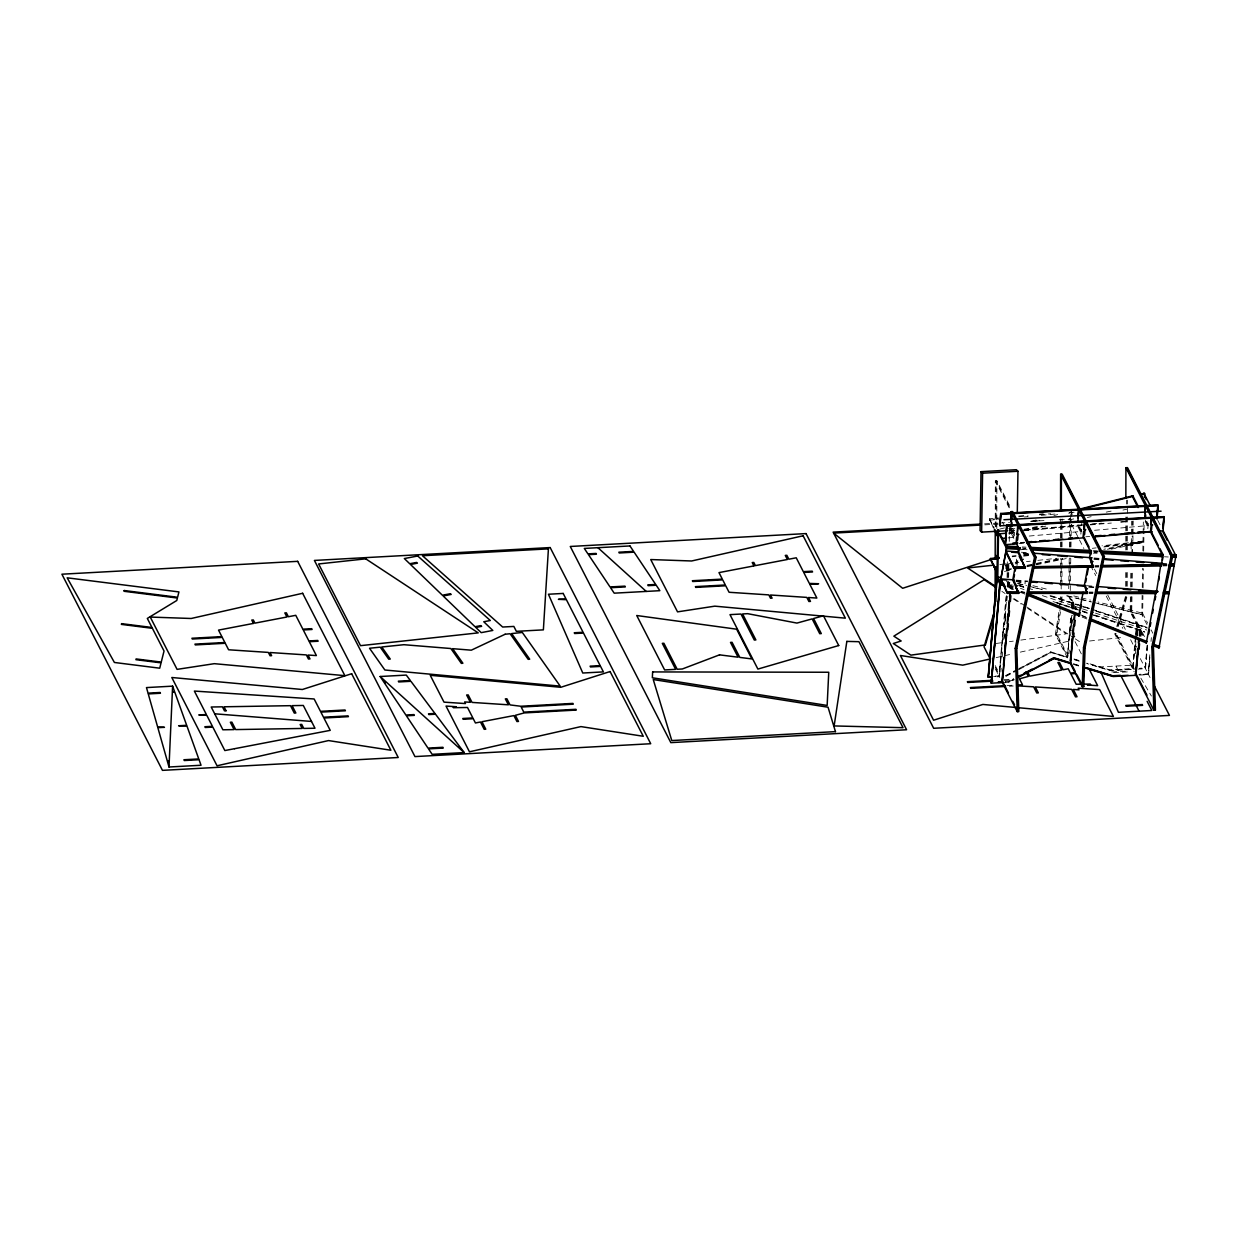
<?xml version="1.0" encoding="UTF-8"?>
<svg xmlns="http://www.w3.org/2000/svg" width="1238" height="1238" viewBox="0 0 1238 1238"><rect width="100%" height="100%" fill="white"/><g stroke="black" fill="none" stroke-linecap="round" stroke-linejoin="round"><path stroke-width="0.75" stroke-dasharray="5 3.75" d="M995.244 526.8L995.321 480.886L996.9 480.808L1010.657 507.657L1009.094 507.75L995.321 480.886M996.017 526.769L996.11 480.855L1009.868 507.704M996.807 528.626L996.9 480.808M1059.496 608.09L1060.393 596.731M1060.409 585.264L1060.44 569.96M1060.44 568.041L1060.455 558.477M1060.486 546.995L1060.517 525.949M1060.517 524.045L1060.533 518.304M1061.167 602.442L1061.167 596.701M1061.183 589.04L1061.198 583.299M1061.198 581.396L1061.229 566.091M1061.229 564.172L1061.245 558.431M1061.26 546.964L1061.306 522.08M1061.956 596.654L1061.941 602.395L1060.378 602.473M1061.987 585.172L1062.003 569.867M1062.018 567.963L1062.034 558.384M1062.049 546.917L1062.096 525.871M1062.096 523.953L1062.111 518.211M1125.682 586.317L1125.713 569.109M1125.76 549.981L1125.791 532.758M1125.791 530.839L1125.822 515.55M1126.472 586.286L1126.503 569.062M1126.549 549.935L1126.58 532.711M1126.58 530.808L1126.611 515.503M1126.626 504.021L1126.642 500.198M1127.261 586.239L1127.292 569.016M1127.323 549.889L1127.354 532.68M1127.369 530.762L1127.416 505.893M1127.416 503.974L1127.416 500.152M1007.082 577.589L1007.19 570.857L1005.612 567.793M1007.33 561.835L1007.221 569.232L1008.784 569.155L1008.877 563.6M1007.871 577.542L1007.98 570.811L1004.838 564.683M1007.995 569.186L1008.088 563.646M1008.645 577.496L1008.753 570.764L1005.612 564.636M1009.249 541.377L1009.357 533.965M1009.388 532.355L1009.481 526.815M1013.814 538.437L1010.765 532.464L1010.827 528.069M1011.539 532.417L1011.616 528.022M1013.86 535.358L1012.328 532.386L1012.405 527.976M1068.719 588.7L1068.812 582.928M1068.843 580.993L1069.106 565.611M1069.137 563.677L1069.23 557.92M1069.4 547.041L1069.555 537.772M1069.586 535.93L1069.833 521.121M1069.57 584.8L1069.818 569.418M1069.849 567.484L1070.003 557.874M1070.189 546.995L1070.282 541.439M1070.313 539.582L1070.545 524.773M1070.638 519.449L1070.746 512.965M1070.266 590.541L1070.39 582.835M1070.421 580.916L1070.669 565.518M1070.7 563.6L1070.793 557.827M1070.978 546.948L1071.133 537.694M1071.149 535.837L1071.334 524.726M1071.551 511.294L1071.427 519.403L1069.849 519.496M1135.509 635.311L1136.499 624.2L1130.17 611.835L1130.418 596.561M1130.573 586.998L1130.851 569.805M1131.192 548.79L1130.867 542.507L1102.068 545.803M1132.987 535.853L1132.863 543.265L1131.284 543.343L1131.408 535.946M1131.439 534.089L1131.656 521.136M1131.207 596.515L1130.959 611.804L1140.306 630.034L1139.811 635.589M1131.362 586.967L1131.64 569.759M1131.888 554.485L1132.197 535.899M1132.228 534.042L1132.43 521.09M1137.088 635.218L1138.078 624.107L1131.733 611.758L1131.996 596.468M1132.151 586.92L1132.43 569.728M1132.677 554.438L1132.383 542.337L1143.076 541.114L1103.77 549.316M1133.018 534.011L1133.219 521.043M1146.961 624.556L1141.823 614.528L1142.132 595.246M1142.256 587.539L1142.581 568.257M1142.86 550.91L1143.107 535.481M1143.138 533.563L1143.339 521.987M1098.06 603.726L1142.643 614.899L1142.953 595.617M1143.076 587.911L1143.386 568.629M1143.68 551.281L1143.989 532M1144.02 530.081L1144.144 522.374M1009.651 534.321L1009.728 532.897M993.48 528.208L989.502 518.784L998.493 517.948M1005.999 596.685L998.927 675.917L995.259 676.118M1006.571 595.586L999.329 676.706L993.835 677M1007.423 586.147L1007.747 582.371L1009.326 582.293L1011.941 587.385L1010.363 587.477L1007.747 582.371M1006.293 602.302L1004.328 629.492M1006.448 600.415L1006.788 596.639M1007.639 587.199L1008.134 581.551M1005.179 620.068L1005.844 612.516M1006.85 601.204L1007.361 595.54M1008.212 586.1L1008.537 582.324M1000.846 672.064L1001.186 668.288M1002.192 656.96L1002.857 649.424M1003.709 639.984L1004.374 632.448M1005.395 621.12L1005.89 615.456M1008.413 587.168L1008.924 581.504M1004.08 638.499L1004.745 630.947M1008.985 586.054L1009.326 582.293M1014.216 535.884L1014.556 532.108M1019.385 669.309L1051.139 652.627L1067.512 657.626L1070.793 615.549M1071.443 608.322L1071.922 602.891L1068.595 596.391L1070.174 596.314L1073.501 602.813L1073.021 608.229M1067.512 657.626L1071.195 616.338M1072.015 607.285L1072.325 603.68L1073.903 603.587L1076.518 608.694L1074.94 608.771L1072.325 603.68M1071.582 615.503L1070.7 630.746L1071.18 625.329M1072.232 608.276L1072.712 602.844M1071.334 623.519L1071.984 616.292M1072.634 609.065L1073.114 603.633M1068.967 653.664L1069.292 650.012M1070.591 635.404L1070.916 631.751M1071.566 624.494L1072.371 615.456M1072.123 623.472L1072.448 619.867M1073.423 609.019L1073.903 603.587M1080.851 534.135L1081.935 522.034M1135.354 637.152L1132.538 668.628L1109.743 669.866L1086.515 662.779M1135.911 636.084L1132.94 669.418L1110.146 670.656L1086.918 663.553M1136.082 634.243L1136.902 624.989L1138.48 624.896L1141.096 630.003L1140.6 635.558M1135.803 640.82L1135.71 647.149M1135.973 638.963L1137.289 624.153M1136.871 634.196L1137.691 624.942M1135.432 653.726L1135.927 648.186M1137.49 636.007L1138.48 624.896M1147.827 528.611L1148.322 522.978M1139.022 635.636L1139.517 630.08L1136.902 624.989M1139.424 636.425L1139.919 630.869L1141.498 630.776L1144.655 636.966M1140.213 636.378L1140.709 630.823L1143.076 635.465M1141.003 636.332L1141.498 630.776M1147.146 645.075L1145.119 667.947L1139.61 668.241M1147.347 645.462L1145.32 668.334L1139.811 668.628M1147.549 645.849L1145.521 668.721L1138.186 669.124M1149.823 654.763L1148.137 673.828L1138.96 674.323M1151.015 641.423L1151.355 637.616M1149.854 657.069L1148.338 674.215L1139.161 674.725M1149.715 661.262L1148.539 674.617L1137.536 675.205M1067.496 657.92L1055.395 634.305L1059.202 609.963M1060.579 606.171L1056.169 634.258L1067.419 656.202M1068.208 656.155L1056.958 634.212L1060.486 611.758M1013.241 585.76L1012.669 588.808L1011.106 588.901L1011.957 584.305M1015.717 564.033L1016.708 558.694M1012.452 585.791L1011.554 588.22M1016.491 563.986L1017.156 560.443M1016.955 565.72L1017.946 560.396M1116.738 626.505L1125.667 595.896L1127.245 595.803L1118.316 626.428M1117.527 626.459L1126.456 595.849M1093.525 602.411L1141.823 614.528L1142.535 613.181L1097.967 601.993M1005.612 675.561L1017.311 669.402M1018.982 668.535L1050.737 651.853L1067.11 656.852M1005.813 675.948L1014.17 671.553M1015.841 670.687L1050.938 652.24L1067.311 657.239L1069.709 630.405L1071.288 630.312M1006.014 676.335L1017.713 670.191M1005.225 681.627L1008.63 681.442L1013.643 678.811M1013.845 679.198L1008.831 681.829L1005.426 682.014M1003.925 682.509L1009.032 682.231L1014.046 679.585M1020.777 549.904L1026.225 548.125M999.608 529.137L1005.225 527.728M1031.254 521.213L1037.057 519.759M1053.925 515.55L1057.67 514.606M1032.26 521.554L1037.877 520.146M1034.937 521.693L1042.442 519.821M1068.704 513.259L1072.448 512.315M996.188 657.595L1012.901 653.819M1020.329 652.132L1068.642 641.207M1008.939 532.433L1014.541 531.257M1023.903 529.307L1038.883 526.181M1068.812 519.945L1074.429 518.768M1106.246 512.13L1111.863 510.954M1008.877 533.145L1014.479 531.969M1023.841 530.019L1042.551 526.119M1008.8 533.857L1014.417 532.68M1023.78 530.731L1046.234 526.042M1087.397 517.453L1091.142 516.679M1122.959 510.041L1126.704 509.267M1006.463 569.619L1012.08 568.459M1027.045 565.333L1034.535 563.77M1036.407 563.383L1058.861 558.694M1006.401 570.331L1012.019 569.171M1026.983 566.045L1034.473 564.482M1036.345 564.095L1062.544 558.617M1094.346 551.978L1098.091 551.204M1107.453 549.254L1143.014 541.826L1103.925 546.283M1004.467 571.43L1011.941 569.882M1026.921 566.756L1034.411 565.193M1036.283 564.807L1066.212 558.555M1094.284 552.69L1098.029 551.916M1111.136 549.177L1142.937 542.538L1132.259 543.761M996.188 643.466L1001.867 642.677M1009.45 641.64L1013.241 641.129M1020.824 640.092L1066.305 633.856L1027.648 608.369M1012.22 556.032L1016.073 555.599M1023.749 554.732L1029.505 554.067M1012.158 556.744L1015.996 556.311M1023.687 555.444L1031.362 554.562M1023.625 556.156L1031.3 555.274M1092.334 548.31L1096.172 547.877M1103.863 546.995L1130.727 543.931M999.871 564.497L1013.164 563.058M1015.067 562.841L1018.859 562.439M1026.457 561.603L1030.248 561.201M1037.846 560.365L1056.834 558.307M1089.533 641.021L1123.423 637.338M1018.781 516.045L1026.302 515.333M1039.471 514.095L1043.232 513.739M998.432 518.66L989.441 519.496L993.541 527.496M1018.719 516.757L1028.128 515.875M1039.409 514.807L1050.706 513.755M989.379 520.208L998.37 519.372M1024.29 516.927L1028.051 516.586M1041.235 515.348L1056.277 513.94M1069.121 512.733L1074.754 512.207M1025.157 529.849L1082.352 524.788M1091.885 523.953L1101.418 523.117M1025.358 530.235L1082.554 525.191M1090.183 524.51L1107.329 522.993M1120.684 521.817L1124.491 521.492M1023.656 530.793L1080.851 525.748M1090.384 524.912L1111.353 523.055M1120.885 522.219L1128.514 521.538M1008.026 537.911L1013.798 537.4M1029.18 536.054L1081.099 531.473L1077.648 524.757M1094.547 530.282L1148.384 525.531M1020.452 542.554L1024.306 542.213M1085.834 536.797L1089.672 536.456M1020.654 542.956L1024.507 542.615M1018.936 543.513L1024.708 543.002M984.55 523.86L997.967 523.117M999.886 523.024L1009.465 522.498M1030.558 521.337L1043.974 520.61M1059.31 519.774L1068.889 519.248M984.829 524.85L998.23 524.123M1008.753 528.549L1010.316 528.456M1009.837 528.936L1015.423 528.626M1077.091 525.237L1078.654 525.144M1009.558 530.591L1015.145 530.297M1010.765 532.464L1012.328 532.386M1131.269 544.968L1132.832 544.89M1007.19 570.857L1008.753 570.764M1071.922 602.891L1073.501 602.813M1075.342 609.56L1076.921 609.483M1130.17 611.835L1131.733 611.758M1004.714 628.672L1003.136 628.749L1003.538 629.538M1004.916 629.059L1003.337 629.152L999.128 676.319L993.634 676.613M1136.499 624.2L1138.078 624.107M1071.087 629.925L1069.508 630.003L1071.489 630.715M1055.395 634.305L1056.958 634.212M1139.517 630.08L1141.096 630.003M1116.212 633.624L1114.633 633.717L1134.24 671.955M1136.097 646.329L1134.519 646.406L1136.499 647.118M1136.298 646.716L1134.72 646.809L1132.739 669.015L1109.944 670.269L1086.716 663.166M1098.694 667.019L1133.172 665.131M1111.678 671.955L1127.586 671.073L1127.988 671.863L1110.316 672.838M1004.033 679.677L1013.674 679.151M1004.436 680.467L1014.077 679.925M1007.051 685.558L1012.839 685.248M1009.372 686.239L1013.241 686.022M1095.119 565.642L1098.926 565.565M1163.209 564.497L1166.939 564.435M1095.057 566.354L1098.849 566.277M1163.147 565.209L1166.877 565.147M1094.996 567.066L1098.787 566.989M1163.086 565.921L1166.815 565.859M1020.483 591.95L1024.306 591.965M1089.208 592.058L1093.03 592.074M1020.422 592.662L1024.244 592.677M1089.146 592.77L1092.968 592.785M1089.069 593.482L1092.906 593.497M1022.232 546.948L1026.085 547.15M1093.402 550.616L1097.239 550.802M1022.17 548.047L1026.023 548.233M1093.34 551.699L1097.178 551.9M1022.108 549.455L1027.88 549.765M1093.262 553.123L1097.116 553.309M1164.432 556.775L1168.27 556.976M1021.335 552.21L1028.979 552.813M1094.052 557.951L1099.793 558.415M1162.931 563.398L1166.769 563.692M1023.176 553.077L1028.917 553.525M1093.99 558.663L1099.731 559.127M1162.869 564.11L1166.707 564.404M1023.114 553.788L1030.774 554.392M1093.928 559.375L1099.669 559.839M1162.807 564.822L1166.645 565.116M1016.166 580.096L1027.648 581.009M1086.964 585.682L1094.624 586.286M1016.104 580.808L1027.586 581.721M1088.821 586.549L1094.547 586.998M1016.027 581.52L1025.606 582.278M1088.744 587.261L1094.485 587.71M1016.228 581.489L1025.528 583.825M1032.956 585.682L1047.812 589.412M1073.81 595.927L1079.381 597.335M1081.238 597.799L1090.523 600.121M1017.373 583.299L1026.658 585.636M1028.515 586.1L1043.386 589.83M1067.527 595.88L1078.669 598.681M1080.526 599.146L1091.668 601.947M1018.193 583.686L1025.621 585.543M1033.049 587.416L1042.334 589.737M1066.491 595.803L1079.49 599.053M1081.347 599.532L1090.632 601.854M1073.996 658.956L1079.366 660.597M1074.197 659.343L1079.567 660.984M1074.398 659.73L1079.768 661.371M1073.439 663.738L1080.588 665.936M1073.64 664.141L1080.789 666.323M1073.841 664.527L1080.991 666.709M1018.704 585.032L1026.039 587.446M1027.865 588.05L1033.359 589.861M1051.666 595.911L1090.105 608.585M1091.931 609.189L1146.852 627.31M1018.905 585.419L1026.24 587.849M1050.025 595.695L1093.974 610.195M1095.8 610.798L1147.053 627.697M1006.293 581.597L1009.96 582.804M1019.106 585.822L1026.441 588.236M1050.226 596.082L1077.694 605.15M1079.521 605.753L1088.682 608.771M1096.001 611.185L1147.255 628.099M1007.608 584.135L1011.26 585.342M1020.422 588.375L1024.074 589.582M1042.381 595.617L1080.836 608.291M1082.662 608.91L1093.649 612.531M1095.475 613.135L1146.728 630.034M1007.082 586.085L1014.402 588.499M1056.509 602.395L1080.31 610.241M1082.136 610.845L1087.629 612.655M1094.949 615.069L1144.376 631.38M1009.109 587.075L1012.777 588.298M1053.043 601.575L1080.511 610.644M1082.337 611.247L1091.498 614.265M1093.324 614.868L1144.577 631.782M1009.31 587.477L1012.978 588.684M1056.912 603.185L1062.405 604.995M1064.231 605.599L1080.712 611.03M1082.538 611.634L1091.699 614.652M1093.525 615.255L1144.779 632.169M1007.825 585.589L1013.179 587.741M1081.068 615.023L1088.217 617.901M1007.175 585.853L1014.324 588.715M1021.458 591.594L1025.033 593.033M1082.213 616.013L1087.568 618.164M1008.893 587.648L1014.247 589.814M1021.396 592.677L1024.971 594.116M1082.151 617.097L1087.506 619.248M1141.823 614.528L1142.643 614.899M1014.216 598.681L1025.466 606.078M1027.076 607.131L1073.686 637.802M1075.296 638.87L1080.109 642.042M1001.882 591.362L1005.101 593.497M1013.148 598.805L1021.211 604.113M1010.239 527.187L1014.603 530.669M1140.848 678.145L1151.402 696.019M1157.747 520.254L1160.362 525.361M1146.775 521.384L1148.183 524.138M1145.274 520.068L1148.09 525.546M1145.196 521.477L1147.317 525.593M1132.383 542.337L1132.863 543.265M1130.867 542.507L1131.284 543.343M1142.535 613.181L1147.688 623.209M1151.108 629.894L1152.826 633.252M1139.919 630.869L1142.303 635.496M1081.873 531.427L1079.056 525.933L1077.493 526.011L1081.718 534.259M1070.777 511.34L1072.356 514.42M1070.003 518.304L1071.396 521.028M1069.214 518.335L1070.607 521.074M1071.535 524.417L1078.592 538.174M1079.474 539.907L1083.884 548.496M1094.469 569.155L1097.116 574.308M1107.7 594.967L1125.342 629.384M1130.634 639.706L1135.927 650.027M1140.337 658.631L1150.04 677.557M1090.539 565.426L1095.785 575.639M1106.246 596.066L1122.835 628.409M1117.063 635.295L1134.519 669.325M1115.423 633.67L1134.178 670.253M1115.933 666.075L1118.75 671.569M1069.384 596.345L1075.729 608.74M1075.079 641.64L1082.027 655.196M1009.465 528.363L1013.845 536.905M1002.563 522.188L1004.08 525.144M989.502 518.784L994.424 528.378M1005.751 563.213L1008.784 569.155M1050.737 651.853L1051.139 652.627M1012.669 588.808L1011.106 588.901M1007.809 580.901L1011.152 587.431M1008.63 681.442L1009.032 682.231M995.228 665.533L999.592 674.06M995.321 667.282L999.685 675.809M995.398 669.031L999.778 677.557M1131.083 542.956L1130.959 544.38L1132.538 544.302L1132.662 542.878L1131.083 542.956"/><path stroke-width="1.5" d="M995.104 601.42L995.166 566.973M995.182 559.328L995.228 530.638L997.642 535.481M995.878 601.374L995.956 566.942M995.956 559.282L995.971 555.46M1060.548 510.66L1060.626 474.309L1062.189 474.216L1104.42 556.605L1085.107 647.567L1083.776 686.533L1082.213 686.626L1070.096 662.995M1061.337 510.613L1061.399 474.262L1103.631 556.651L1084.318 647.613L1082.987 686.579L1076.936 674.756M1125.853 498.326L1125.915 467.716L1127.478 467.639L1172.726 555.908L1153.414 646.87L1155.425 710.132L1153.862 710.21L1135.107 673.627M1017.28 513.089L1017.961 471.276L1016.383 469.713L981.022 471.647L980.063 530.56L981.641 532.123L1007.686 530.7M981.641 532.123L982.601 473.21L981.022 471.647M997.735 529.601L996.946 578.177L988.125 676.907L991.793 676.706M998.555 529.972L997.766 578.564L996.946 578.177L997.658 576.831L1001.372 577.759M1001.511 680.962L1017.234 711.618L1018.812 711.541L1016.8 648.279L1036.113 557.317L1012.669 511.588L1011.106 511.665L1010.935 521.585L1011.709 512.872L1000.706 513.461L1000.087 525.81L1012.978 525.113M1144.562 497.305L1144.624 493.451L1140.059 494.008M1082.213 686.626L1083.529 647.66L1102.857 556.698L1060.626 474.309M169.002 767.003L172.608 686.146L146.471 687.585L148.049 693.141L160.042 692.491L160.445 693.265L148.266 693.93L157.628 726.892L164.468 727.325L157.845 727.696L167.207 760.658L168.492 761.385L167.424 761.447L169.002 767.003L201.036 765.254L199.055 759.73L184.292 760.534L183.889 759.745L198.761 758.94L186.969 726.102L178.612 725.747L186.675 725.313L174.883 692.475L173.335 691.763L174.589 691.686L172.608 686.146M1006.448 533.191L999.871 533.764L999.809 535.187L1006.726 548.666L1020.189 549.363M1006.726 548.666L1006.85 546.159L1018.394 546.747M1143.742 494.488L1143.804 493.064L1149.901 504.965M1172.123 557.177L1175.976 557.363L1176.1 554.856L1170.328 554.562M1006.85 546.159L1000.025 582.974L991.143 682.803M1159.031 646.886L1158.969 647.969L1153.615 645.818M990.415 558.524L996.977 572.993L990.415 558.524L999.314 557.518M999.886 525.423L1000.908 513.863L1011.91 513.259L1011.4 519.047M1000.087 525.81L1000.706 513.461M991.994 677.109L988.326 677.31L997.147 578.564M1010.44 592.027L1002.347 682.587L991.344 683.19L1000.165 584.46L996.745 577.79L988.326 677.31M1014.247 579.941L1000.846 578.889L1007.407 593.358L1018.735 593.373L1012.746 580.018L1015.052 567.592M1005.086 543.915L1006.742 525.237L1017.744 524.633L1017.141 534.166M1005.287 544.302L1006.943 525.624L1017.946 525.036M1006.742 525.237L1005.488 544.705L1017.017 543.683M1017.512 551.916L1006.03 551.003L1005.89 552.427L1014.092 568.412L1025.312 568.227L1017.915 552.148L1018.688 547.954L1016.522 543.699L1018.147 525.423L1007.144 526.026M1010.982 526.336L1012.111 513.646L1001.109 514.25M1011.771 526.289L1012.08 522.838M1007.407 593.358L1000.846 578.889M1002.115 679.925L1002.966 670.485M1003.461 664.821L1004.142 657.285M1004.637 651.621L1005.488 642.182M1005.829 638.406L1006.664 628.981M1007.175 623.318L1008.011 613.893M1008.351 610.117L1009.187 600.678M1009.527 596.902L1009.868 593.126M1004.343 657.672L1002.146 682.2L998.478 682.401M1004.683 653.896L1006.355 635.032M1007.856 629.724L1008.351 624.06M1009.032 616.509L1009.543 610.86M1010.378 601.42L1010.889 595.757M1016.599 537.431L1016.119 542.909L1017.682 542.832M1014.092 568.412L1006.03 551.003M1017.636 540L1018.116 534.522M1078.004 517.623L1078.716 509.607L1013.489 513.166M1077.927 521.213L1078.917 510.01L1013.69 513.569M1070.297 660.813L1071.149 651.234M1071.504 647.397L1072.356 637.818M1072.681 634.088L1073.485 625.051M1073.98 619.619L1074.46 614.203M1070.328 663.119L1072.557 638.204M1017.388 677.836L1054.157 658.523L1070.53 663.522L1075.017 613.181M1073.717 636.641L1074.042 633.02M1074.677 625.794L1075.172 620.362M1083.126 536.998L1083.544 532.201M1084.039 529.384L1084.751 521.384L1019.524 524.943M1084.596 534.537L1085.03 529.74M1085.803 590.263L1085.943 588.839L1087.506 588.762M1087.939 566.122L1084.318 585.682L1087.459 593.482L1028.02 593.389M1032.6 568.103L1093.386 567.081L1089.486 557.796L1090.632 551.637L1083.529 537.787L1084.952 521.771L1019.725 525.33M1144.655 518.382L1145.521 505.971L1080.294 509.53M1145.429 518.351L1145.738 514.9M1135.88 670.81L1136.716 661.556M1137.041 657.858L1137.861 648.588M1138.356 643.048L1138.697 639.334M1135.927 673.054L1137.737 652.689M1139.099 640.123L1135.958 675.298L1113.163 676.536L1084.565 667.808M1139.053 649.331L1139.548 643.791M1150.938 524.603L1151.557 517.732L1086.33 521.291M1100.69 566.958L1161.476 565.936L1162.559 555.336L1150.535 531.876L1151.758 518.134L1086.531 521.693M1151.464 530.112L1151.928 524.958M1156.88 516.323L1157.731 506.791M1156.911 518.629L1157.932 507.193M1157.112 519.016L1157.901 504.887L1146.899 505.491M1155.952 593.141L1156.075 591.718L1157.654 591.64M1096.744 593.497L1156.184 593.59L1160.826 564.667L1161.476 565.936M1163.07 526.196L1163.921 516.664L1152.918 517.267M1163.101 528.487L1164.122 517.051L1153.12 517.654M1163.921 516.664L1163.132 530.793L1159.294 531.133M1161.182 565.364L1161.306 563.94M999.871 533.764L1006.788 547.258L999.964 584.057L1005.318 586.224M1013.86 578.208L1014.526 574.649M1015.175 571.105L1015.841 567.546M1019.478 547.908L1018.704 552.102L1021.69 557.936M1078.685 616.06L1083.08 592.368M1079.459 616.013L1080.14 612.377M1080.82 608.725L1081.486 605.088M1085.757 582.077L1086.422 578.533M1087.072 574.974L1088.728 566.091M1090.848 554.67L1091.405 551.606L1029.861 548.434M1146.264 643.218L1155.658 592.553L1156.184 593.59M1148.787 633.794L1149.483 630.049M1150.179 626.289L1150.876 622.544M1152.609 613.15L1153.305 609.406M1155.054 600.012L1155.75 596.267M1158.644 580.622L1159.31 577.063M1162.436 560.164L1163.039 556.914M1176.1 554.856L1158.969 647.969L1159.681 646.623L1152.532 643.76M1017.234 711.618L1015.222 648.356L1034.535 557.394L1011.106 511.665M1153.862 710.21L1151.851 646.948L1171.163 555.986L1125.915 467.716M994.563 610.86L984.055 646.886L990.168 658.817M985.371 645.044L993.247 618.025M997.658 576.831L1000.675 582.711L999.964 584.057L1003.616 585.264M1016.986 677.047L1020.329 675.298M1023.671 673.534L1032.028 669.154M1048.741 660.365L1053.755 657.734L1068.317 662.175M1017.187 677.449L1053.956 658.121L1068.518 662.562M995.337 558.168L902.657 588.282L833.623 533.098L980.991 525.051M1078.143 509.483L1132.569 495.881M1080.944 509.375L1133.389 496.252M1140.879 494.38L1144.624 493.451M990.601 658.864L962.746 665.162L900.397 655.49L933.576 720.222L982.879 704.453L1113.426 716.446L1099.669 689.597L1078.19 688.189L1079.025 689.829L1073.315 689.442L1077.045 696.746L1075.482 696.839L1071.628 689.334L1035.308 686.935L1038.342 692.878L1036.779 692.971L1033.637 686.827L1017.094 685.821M984.814 645.013L910.905 655.134L893.294 643.512L901.156 640.975L893.851 636.162L984.164 579.678L995.429 587.121M992.133 559.034L999.252 558.23M994.176 565.116L967.605 567.994L996.528 587.044M1002.269 538.422L1006.107 538.081M1012.777 543.234L1016.615 542.894M1028.144 541.888L1031.997 541.548M1039.688 540.867L1045.46 540.356M1055.07 539.505L1058.908 539.164M1068.533 538.313L1072.371 537.973M1095.444 535.946L1101.216 535.435M1110.826 534.584L1114.664 534.243M1124.29 533.392L1130.046 532.882M1137.737 532.201L1143.51 531.706M1012.963 543.637L1016.816 543.296M1028.345 542.275L1036.036 541.594M1039.889 541.254L1049.499 540.402M1053.352 540.062L1062.962 539.226M1068.734 538.716L1078.344 537.865M1095.645 536.333L1105.255 535.481M1109.109 535.141L1134.101 532.944M1137.939 532.603L1151.402 531.412M1026.627 542.832L1084.302 537.741L1089.038 546.979M1093.928 536.89L1151.603 531.798M982.601 473.21L1017.961 471.276M1013.288 512.78L1078.515 509.22L1078.205 518.01M1080.093 509.143L1145.32 505.584L1145.104 513.228M1147.084 505.878L1158.087 505.29M1080.495 509.917L1145.723 506.357M1147.286 506.28L1158.288 505.677M1003.925 519.743L1161.105 511.17M980.713 524.061L833.128 532.123L933.669 728.284L1169.446 715.409L1154.45 686.162M1019.323 524.556L1084.55 520.997L1083.838 528.997L1085.803 529.694M1086.128 520.904L1151.355 517.345L1150.736 524.216L1152.717 524.912M1153.321 518.041L1164.324 517.438M1018.905 534.476L1016.94 533.779M1150.535 531.876L1152.098 531.783M1018.688 547.954L1020.267 547.861M1034.535 557.394L1036.113 557.317M1023.238 559.359L1021.66 559.437L1021.536 560.86L1019.23 556.373M1102.857 556.698L1104.42 556.605M1089.486 557.796L1091.065 557.704M1171.163 555.986L1172.726 555.908M1093.061 561.603L1091.483 561.696L1091.359 563.12L1093.386 567.081M1161.058 563.445L1162.621 563.367M1015.794 585.961L1017.357 585.884M1084.318 585.682L1085.881 585.589M1155.89 591.331L1157.453 591.238M1072.928 636.672L1074.491 636.595M380.143 676.505L406.281 675.081L410.335 680.513L398.327 681.163L398.729 681.952L410.908 681.287L434.94 713.444L428.503 713.8L428.905 714.574L435.528 714.218L459.561 746.375L459.066 747.21L460.134 747.164L464.188 752.58L432.155 754.329L428.518 748.882L443.266 748.077L442.864 747.288L427.992 748.108L406.404 715.812L414.359 715.378L413.956 714.589L405.894 715.038L384.306 682.742L385.451 682.68L385.049 681.89L383.78 681.952L380.143 676.505L464.188 752.58M1015.222 648.356L1016.8 648.279M1083.529 647.66L1085.107 647.567M1151.851 646.948L1153.414 646.87M1075.466 672.745L1070.421 673.023L1068.239 668.783L1063.21 669.743L1059.465 662.454L1057.886 662.531L1061.74 670.021L1029.768 676.149L1027.494 671.692M1075.868 673.534L1070.824 673.812L1076.178 684.258L1090.245 684.041L1090.647 684.831L1087.413 685.001L1097.657 685.682L1088.976 668.737M992.458 680.312L967.373 681.674L967.776 682.463L992.861 681.086M998.277 681.999L1001.944 681.798M1120.359 675.344L1112.761 675.762L1087.738 668.118M1128.158 675.314L1112.962 676.149L1086.159 667.963M1005.117 685.666L970.391 687.554L970.793 688.343L1005.519 686.456M1016.692 685.032L1022.48 684.722L1019.864 679.616M1014.216 566.989L1025.435 566.803M1032.74 566.679L1093.525 565.658M1100.814 565.534L1161.6 564.513M1170.684 564.358L1174.413 564.296L1170.591 564.002M1032.678 567.391L1093.448 566.37L1091.421 562.408M1100.752 566.246L1161.244 564.652M1170.622 565.07L1174.351 565.008L1170.529 564.714M1168.687 565.812L1174.289 565.72L1168.548 565.271M1007.546 591.934L1018.859 591.95M1028.144 591.965L1087.583 592.058M1096.868 592.074L1156.307 592.166M1163.581 592.182L1169.245 592.182L1163.503 591.733M1028.082 592.677L1087.521 592.77M1096.806 592.785L1156.013 592.429M1163.519 592.894L1169.183 592.894L1163.441 592.445M1163.457 593.606L1169.121 593.606L1165.298 593.312M1029.923 547.351L1091.483 550.508M1099.174 550.91L1162.637 554.16M1006.788 547.258L1020.251 547.939M1101.031 552.102L1162.575 555.258M1172.185 555.754L1176.038 555.955L1162.977 530.452M1031.718 549.951L1091.343 553.015M1102.888 553.618L1162.513 556.682M1032.817 553.123L1092.133 557.812M1103.615 558.709L1161.027 563.244M1011.694 552.163L1017.435 552.628M1042.319 554.593L1049.979 555.197M1057.623 555.8L1067.187 556.558M1074.847 557.162L1082.507 557.765M1105.472 559.576L1113.117 560.18M1120.777 560.783L1128.437 561.387M1136.082 561.99L1143.742 562.594M1151.386 563.197L1160.965 563.955M1031.471 581.303L1085.045 585.543M1096.528 586.441L1157.762 591.284M1006.525 580.049L1000.784 579.601L1007.484 592.646L1018.797 592.662L1015.733 586.673M1031.409 582.015L1037.15 582.464M1044.795 583.067L1052.455 583.686M1060.115 584.29L1067.76 584.893M1077.339 585.636L1084.983 586.255M1107.948 588.065L1115.608 588.669M1123.253 589.273L1130.913 589.876M1138.573 590.48L1146.218 591.083M1153.878 591.687L1157.7 591.996M214.685 713.8L311.512 721.445M1003.414 584.878L999.762 583.671L991.344 683.19M1000.165 584.46L1003.817 585.667M1000.675 582.711L1004.25 584.15M1027.478 593.482L1079.288 614.311M1090.013 618.613L1147.177 641.594M1000.025 582.974L1003.6 584.413M1032.183 595.896L1037.537 598.047M1096.497 621.755L1105.441 625.345M1109 626.784L1117.945 630.374M1128.654 634.676L1132.228 636.115M1026.766 594.828L1078.577 615.657M1089.285 619.975L1146.465 642.955M597.923 547.691L646.236 591.424M1144.608 496.19L1146.357 499.595M1162.9 531.876L1167.264 540.372M1174.228 553.974L1175.976 557.363M1126.704 467.67L1171.953 555.939L1152.64 646.917L1154.636 710.179M1132.847 495.804L1138.001 505.862M1151.309 531.829L1158.195 545.246M1159.913 548.589L1163.349 555.289M1132.058 495.85L1138.078 507.58M1090.276 557.75L1092.272 561.65M1137.536 652.302L1137.939 653.076M1135.88 673.58L1146.976 695.199M1147.115 701.296L1151.835 710.488L1118.425 712.314L1100.969 672.249M1085.107 585.636L1086.716 588.793M1120.901 675.778L1135.85 704.917M1136.252 705.691L1139.068 711.185M1011.879 511.619L1035.324 557.348L1016.011 648.31L1018.023 711.571L1016.274 708.167M1011.198 518.645L1011.601 519.434M1021.598 560.149L1025.374 567.515L1014.154 567.7L1005.952 551.715M1023.037 563.816L1025.312 568.227M1082.043 683.159L1083.776 686.533M1070.885 662.949L1075.203 671.383M1070.127 662.732L1070.53 663.522M995.244 529.972L997.58 536.193L994.3 529.802M1053.755 657.734L1054.157 658.523M1013.535 579.988L1016.568 585.914M1015.655 587.385L1018.735 593.373M990.354 559.236L997.039 572.281M1025.946 671.832L1028.298 676.428L1019.462 678.826M1006.154 634.645L1006.556 635.419M1002.3 680.915L1008.413 692.847M1012.777 701.358L1014.526 704.762M652.627 671.925L652.349 677.774L827.154 705.443L828.748 672.249L652.627 671.925M548.419 548.867L543.374 629.863L516.37 631.334L513.847 626.428L502.659 627.032L422.468 555.738L548.419 548.867M846.838 641.392L834.133 725.932L903.028 727.681L858.955 641.686L846.838 641.392M124.202 590.526L124.017 591.284L177.405 598.031L176.771 600.507L147.322 618.427L151.965 627.48L121.572 623.643L121.386 624.401L152.398 628.316L164.035 651.033L161.25 662.098L136.103 658.926L135.917 659.684L161.064 662.856L159.717 668.195L114.407 662.469L67.177 577.821L178.937 591.919L177.591 597.258L124.202 590.526M505.135 634.243L471.307 650.182L452.613 648.666L462.904 663.243L461.372 663.413L450.864 648.526L403.913 644.704L381.753 646.994L390.279 659.065L388.747 659.22L380.236 647.149L369.528 648.248L384.879 670.006L560.18 686.115L522.328 632.463L511.634 633.577L529.725 659.204L528.193 659.359L510.102 633.732L505.135 634.243M719.51 654.856L682.324 668.984L677.201 669.263L663.878 643.265L662.299 643.342L675.639 669.34L664.636 669.944L636.734 615.518L736.641 629.198L751.884 658.941L739.813 657.409L732.06 642.321L730.497 642.398L738.08 657.192L719.51 654.856M351.654 673.735L302.351 689.504L171.803 677.496L217.052 765.78L328.534 740.572L390.868 750.243L351.654 673.735M610.086 671.538L560.783 687.291L430.236 675.298L444.009 702.147L465.488 703.571L464.637 701.931L470.363 702.302L466.618 694.998L468.196 694.92L472.034 702.41L508.369 704.809L505.321 698.866L506.899 698.789L510.041 704.917L520.78 706.248L572.885 703.401L573.287 704.19L521.183 707.037L523.798 712.129L575.902 709.297L576.304 710.07L524.2 712.918L515.364 715.316L518.505 721.445L516.942 721.537L513.894 715.595L481.938 721.723L485.776 729.213L484.197 729.306L480.468 722.002L475.438 722.977L473.256 718.721L463.167 719.278L462.764 718.489L472.854 717.932L467.5 707.486L453.418 707.703L453.015 706.929L456.265 706.743L446.02 706.062L469.465 751.806L580.932 726.598L643.265 736.27L610.086 671.538M838.73 645.54L757.888 669.077L729.987 614.636L740.989 614.033L754.313 640.046L755.892 639.953L742.568 613.955L747.675 613.677L796.932 623.085L812.159 618.892L819.742 633.701L821.305 633.608L813.567 618.505L823.471 615.781L838.73 645.54M302.645 593.281L191.178 618.489L150.262 617.066L177.08 669.371L214.329 663.676L344.876 675.669L302.645 593.281M803.122 535.775L691.64 560.984L650.724 559.545L677.542 611.866L714.806 606.156L845.353 618.164L803.122 535.775M417.732 556.001L404.346 558.555L409.716 563.739L416.618 562.423L417.392 563.166L410.49 564.482L442.384 595.23L450.415 593.698L451.189 594.441L443.142 595.973L475.036 626.722L480.839 625.608L481.613 626.351L475.81 627.465L481.195 632.649L492.801 630.436L483.779 621.755L490.31 620.501L417.732 556.001M253.481 623.41L218.522 630.111L221.85 636.611L191.905 638.251L192.308 639.04L222.252 637.4L224.867 642.507L194.923 644.131L195.325 644.921L225.27 643.28L228.597 649.78L268.337 652.411L270.07 655.769L271.633 655.676L270.008 652.519L306.343 654.917L308.448 659.018L310.011 658.926L308.014 655.026L316.402 655.583L309.299 641.717L318.135 641.238L317.733 640.448L308.896 640.944L303.264 629.956L312.1 629.477L311.713 628.687L302.861 629.167L295.758 615.317L288.392 616.725L286.38 612.825L284.817 612.918L286.922 617.004L254.951 623.132L253.326 619.975L251.763 620.052L253.481 623.41M753.942 565.905L718.984 572.606L722.311 579.105L692.367 580.73L692.769 581.52L722.713 579.879L725.329 584.986L695.385 586.626L695.787 587.4L725.731 585.775L729.074 592.275L768.813 594.89L770.531 598.248L772.11 598.171L770.485 594.998L806.82 597.397L808.909 601.498L810.488 601.405L808.491 597.505L816.863 598.062L809.76 584.212L818.612 583.732L809.358 583.423L803.725 572.436L812.577 571.956L812.174 571.167L803.323 571.646L796.235 557.796L788.854 559.205L786.857 555.305L785.279 555.398L787.383 559.499L755.412 565.611L753.803 562.454L752.224 562.547L753.942 565.905M234.57 748.696L224.852 750.553L212.828 727.093L205.245 727.495L204.843 726.721L212.425 726.304L206.792 715.316L198.807 714.945L206.39 714.527L194.366 691.067L314.143 698.975L320.487 711.339L345.015 709.993L345.417 710.782L320.89 712.113L323.505 717.22L348.033 715.874L348.435 716.663L323.907 718.009L330.237 730.358L234.57 748.696M365.721 558.833L318.63 563.955L360.521 645.663L478.224 632.881L365.721 558.833M297.677 561.34L61.9 574.2L162.457 770.361L398.234 757.501L297.677 561.34M550.167 547.567L314.406 560.427L414.962 756.588L650.724 743.729L550.167 547.567M806.031 533.593L570.269 546.469L670.826 742.63L906.587 729.755L806.031 533.593M629.956 545.943L584.305 548.434L587.942 553.881L596.004 553.432L596.407 554.222L588.468 554.655L610.04 586.951L624.911 586.131L625.314 586.92L610.566 587.725L614.203 593.172L659.854 590.681L656.217 585.234L648.155 585.682L647.753 584.893L655.691 584.46L634.119 552.163L619.232 552.984L618.83 552.194L633.593 551.39L629.956 545.943M563.182 593.435L548.449 594.24L582.773 673.023L603.401 671.894L600.585 666.4L590.495 666.957L590.093 666.168L600.182 665.626L583.485 633.051L574.649 633.531L574.246 632.757L583.083 632.278L566.4 599.703L558.4 599.331L565.998 598.929L563.182 593.435M226.043 710.751L224.48 710.844L222.407 706.821L211.203 707.006L222.886 729.786L234.106 729.6L230.33 722.234L231.893 722.156L235.7 729.584L302.18 728.455L300.153 724.493L301.716 724.4L303.79 728.439L314.994 728.238L303.31 705.459L292.091 705.645L295.867 713.011L294.304 713.103L290.497 705.675L224.016 706.79L226.043 710.751M1142.225 704.561L1125.744 705.459L1126.147 706.248L1142.628 705.351L1142.225 704.561M835.464 731.627L671.785 740.556L653.246 679.538L828.052 707.223L835.464 731.627"/></g></svg>
